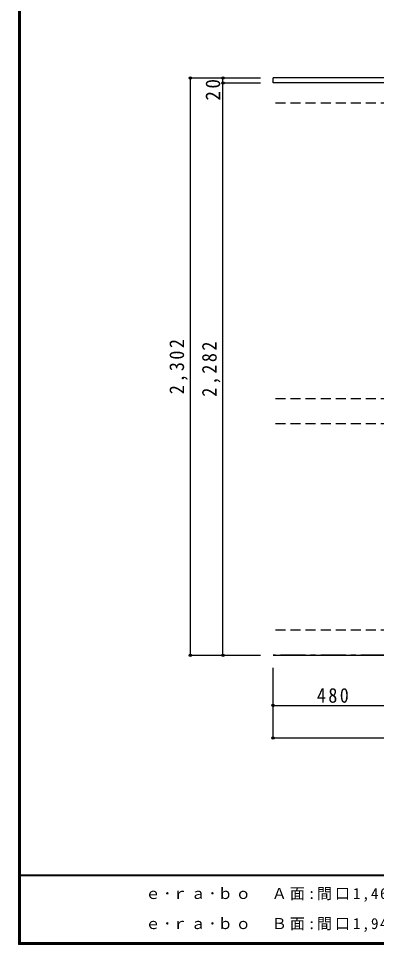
# Model space of a CAD drawing. Units: millimetres at full size, sheet at 1:20; details may follow other scales. Extents: x -8005 to 8005, y -2932 to 2722.
# Drawn here: x 205 to 1633, y -2864 to 828 of the extents above; entities that cross this region are included whole.
import ezdxf

# ---------------------------------------------------------------- set-up
doc = ezdxf.new("R2010")
doc.units = ezdxf.units.MM
doc.header["$LTSCALE"] = 20
doc.header["$PDMODE"] = 32
doc.header["$PDSIZE"] = 10
doc.linetypes.add('CHAIN1', pattern=[8, 5, -1, 1, -1])
doc.linetypes.add('DASHED2', pattern=[3, 2, -1])
for name, color, linetype in [('0-2_本体', 2, 'Continuous'), ('0-A_文字', 7, 'Continuous'), ('0-B_寸法', 7, 'Continuous'), ('F-1_枠', 6, 'Continuous'), ('F-A_文字', 7, 'Continuous')]:
    doc.layers.add(name, color=color, linetype=linetype)
doc.styles.add('ＭＳ ゴシック', font='')
doc.styles.get('ＭＳ ゴシック').set_extended_font_data('MS Gothic')

msp = doc.modelspace()

# ---------------------------------------------------------------- linework, layer by layer
at = {"layer": '0-2_本体', "color": 3}
for p, q in [((3160.66, 590.73), (1220.66, 590.73)), ((1220.66, 570.73), (1220.66, 590.73)), ((3160.66, 570.73), (1220.66, 570.73)), ((1220.66, -1711.27), (3160.66, -1711.27))]:
    msp.add_line(p, q, dxfattribs=at)
at = {"layer": '0-A_文字', "linetype": 'CHAIN1'}
msp.add_line((6790.66, -1711.27), (1220.66, -1711.27), dxfattribs=at)
at = {"layer": '0-B_寸法', "color": 4}
for p, q in [((890.66, 590.73), (1170.66, 590.73)), ((890.66, -1711.27), (890.66, 590.73)), ((1020.66, 570.73), (1020.66, 590.73)), ((1020.66, 570.73), (1170.66, 570.73)), ((1020.66, -1711.27), (1020.66, 570.73)), ((890.66, -1711.27), (1170.66, -1711.27)), ((1220.66, -2041.27), (1220.66, -1761.27)), ((1220.66, -1911.27), (1220.66, -1761.27)), ((1220.66, -2041.27), (1220.66, -1911.27)), ((1220.66, -1911.27), (1700.66, -1911.27))]:
    msp.add_line(p, q, dxfattribs=at)
at = {"layer": '0-B_寸法', "color": 4, "linetype": 'DASHED2'}
for p, q in [((6790.66, 590.73), (1220.66, 590.73)), ((6790.66, 490.73), (1220.66, 490.73)), ((6790.66, -688.27), (1220.66, -688.27)), ((6790.66, -788.27), (1220.66, -788.27)), ((6790.66, -1611.27), (1220.66, -1611.27))]:
    msp.add_line(p, q, dxfattribs=at)
at = {"layer": '0-B_寸法', "color": 4}
msp.add_lwpolyline([(3160.66, -2041.27), (1220.66, -2041.27), (1220.66, -1761.27)], dxfattribs=at)
at = {"layer": '0-B_寸法'}
for p in [(890.66, 590.73), (1020.66, 590.73), (1020.66, 570.73), (890.66, -1711.27), (1020.66, -1711.27), (1220.66, -1911.27), (1220.66, -2041.27)]:
    msp.add_point(p, dxfattribs=at)
at = {"layer": 'F-1_枠'}
for p, q in [((205, 2722.29), (205, -2864.37)), ((208.33, 2722.29), (208.33, -2864.37)), ((211.67, 2722.29), (211.67, -2864.37)), ((8005, -2587.71), (205, -2587.71)), ((8005, -2591.04), (205, -2591.04)), ((8005, -2857.71), (205, -2857.71)), ((8005, -2861.04), (205, -2861.04)), ((8005, -2864.37), (205, -2864.37))]:
    msp.add_line(p, q, dxfattribs=at)

# ---------------------------------------------------------------- texts
at = {"layer": '0-B_寸法', "char_height": 58.65, "attachment_point": 7, "rotation": 90, "style": 'ＭＳ ゴシック'}
for s, insert in [('\\T1.27;\\W0.95;20', (1010.66, 500.26)), ('\\T1.28;\\W0.9;2,302', (880.66, -670.27)), ('\\T1.28;\\W0.9;2,282', (1010.66, -680.27))]:
    msp.add_mtext(s, dxfattribs=dict(at, insert=insert))
at = {"layer": '0-B_寸法', "insert": (1395.66, -1901.27), "char_height": 58.65, "attachment_point": 7, "style": 'ＭＳ ゴシック'}
msp.add_mtext('\\T1.27;\\W0.9;480', dxfattribs=at)
at = {"layer": 'F-A_文字', "char_height": 43.99, "attachment_point": 7, "style": 'ＭＳ ゴシック'}
for s, insert in [('\\T1.2;ｅ･ｒａ･ｂｏ\u3000Ａ面:間口1,460㎜\u3000奥行450㎜\u3000設置条件:片壁ｘ床置き', (711.67, -2694.37)), ('\\T1.2;ｅ･ｒａ･ｂｏ\u3000Ｂ面:間口1,940㎜\u3000奥行450㎜\u3000設置条件:片壁ｘ床置き', (711.67, -2814.37))]:
    msp.add_mtext(s, dxfattribs=dict(at, insert=insert))

doc.saveas('drawing.dxf')
